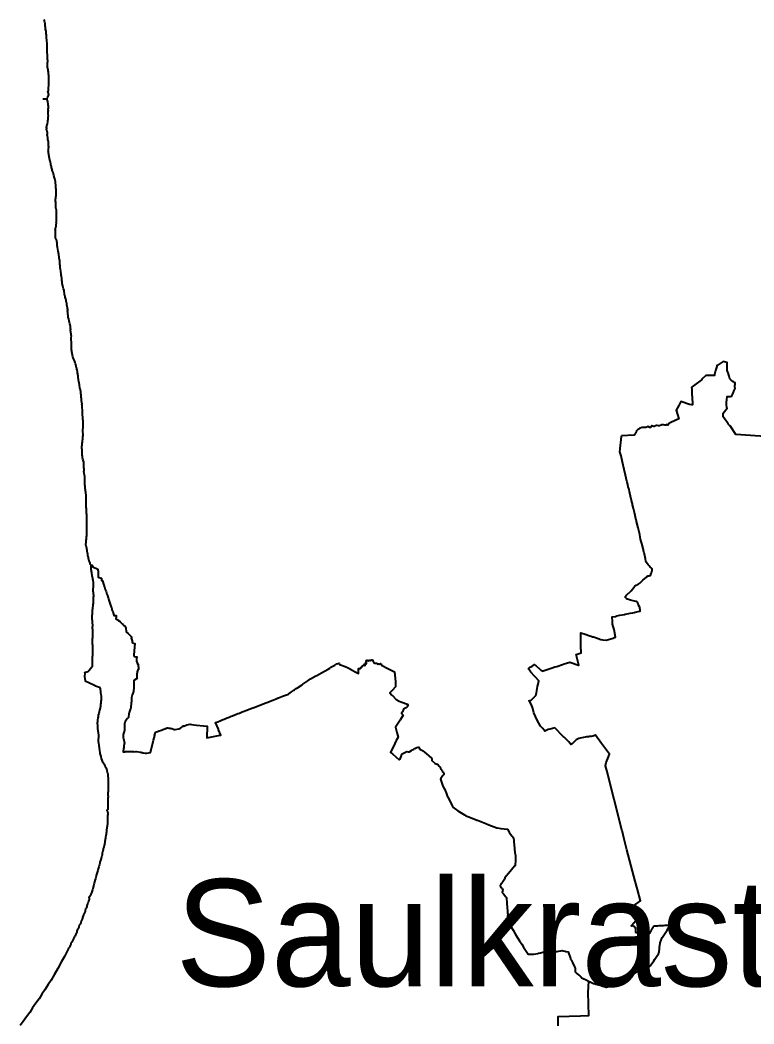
# Model space of a CAD drawing. Extents: x 293476 to 779698, y 145469 to 460400.
# Drawn here: x 521896 to 546575, y 341015 to 374771 of the extents above; entities that cross this region are included whole.
import ezdxf

# ---------------------------------------------------------------- set-up
doc = ezdxf.new("R2010")
doc.units = 0
for name, color, linetype in [('Level 25', 7, 'Continuous'), ('Level 31', 7, 'Continuous'), ('Level 57', 7, 'Continuous')]:
    doc.layers.add(name, color=color, linetype=linetype)

msp = doc.modelspace()

# ---------------------------------------------------------------- linework, layer by layer
at = {"layer": 'Level 25'}
for points in [[(551177, 360480), (545969, 360830), (545771, 361122), (545770, 361123), (545723, 361175), (545717, 361183), (545709, 361194), (545665, 361258), (545602, 361346), (545545, 361428), (545539, 361441), (545536, 361475), (545537, 361525), (545540, 361548), (545541, 361551), (545674, 361716), (545665, 361748), (545649, 361832), (545651, 361859), (545656, 361915), (545663, 362008), (545670, 362101), (545670, 362108), (545715, 362108), (545733, 362108), (545755, 362108), (545788, 362115), (545827, 362119), (545831, 362128), (545833, 362140), (545838, 362154), (545853, 362185), (545864, 362205), (545890, 362259), (545897, 362276), (545905, 362295), (545926, 362338), (545942, 362377), (545935, 362423), (545932, 362468), (545934, 362484), (545947, 362520), (545940, 362539), (545948, 362551), (545944, 362575), (545920, 362589), (545887, 362608), (545868, 362617), (545808, 362659), (545769, 362703), (545739, 362795), (545707, 362912), (545701, 362933), (545677, 362990), (545678, 363253), (545543, 363287), (545344, 363160), (545330, 363153), (545323, 363125), (545300, 363057), (545279, 362993), (545274, 362974), (545269, 362948), (545262, 362902), (545254, 362852), (545251, 362821), (545245, 362821), (545079, 362817), (544962, 362815), (544825, 362701), (544808, 362664), (544806, 362661), (544761, 362624), (544635, 362538), (544497, 362435), (544481, 362421), (544490, 362376), (544488, 362222), (544488, 362197), (544487, 362172), (544492, 362171), (544496, 362117), (544513, 361837), (544511, 361835), (544506, 361834), (544491, 361835), (544412, 361847), (544116, 361941), (544051, 361810), (543965, 361652), (544049, 361362), (543779, 361238), (543697, 361196), (543678, 361144), (543656, 361166), (543638, 361172), (543619, 361154), (543598, 361153), (543574, 361154), (543537, 361160), (543509, 361163), (543496, 361165), (543478, 361162), (543451, 361152), (543401, 361123), (543368, 361128), (543326, 361134), (543300, 361133), (543265, 361124), (543219, 361106), (543216, 361105), (543214, 361103), (543210, 361102), (543170, 361118), (543147, 361125), (543134, 361123), (543112, 361085), (543102, 361073), (543073, 361069), (543019, 361100), (542991, 361095), (542939, 361075), (542895, 361067), (542856, 361069), (542820, 361072), (542742, 361043), (542699, 361014), (542681, 361007), (542672, 361004), (542665, 360993), (542652, 360986), (542643, 360979), (542625, 360962), (542623, 360948), (542620, 360932), (542610, 360921), (542602, 360907), (542587, 360882), (542572, 360862), (542565, 360844), (542558, 360828), (542549, 360813), (542537, 360812), (542124, 360795)], [(543752, 344327), (543681, 344323), (543581, 344322), (543521, 344318), (543452, 344314), (543420, 344312), (543377, 344309), (543336, 344306), (543293, 344303), (543259, 344301), (543205, 344297), (543197, 344293), (543181, 344268), (543159, 344233), (543144, 344209), (543134, 344191), (543119, 344168), (543103, 344142), (543096, 344132), (543081, 344105), (543071, 344081), (543060, 344056), (542874, 344071), (542853, 344077), (542847, 344076), (542840, 344076), (542826, 344077), (542811, 344078), (542782, 344079), (542753, 344081), (542735, 344081), (542710, 344081), (542682, 344080), (542654, 344079), (542635, 344080), (542624, 344081), (542611, 344083), (542608, 344085), (542605, 344085), (542604, 344107), (542602, 344128), (542601, 344157), (542600, 344186), (542599, 344211), (542598, 344235), (542598, 344241), (542599, 344248), (542598, 344252), (542597, 344256), (542595, 344258), (542592, 344261), (542591, 344261), (542590, 344262), (542562, 344275), (542535, 344288), (542509, 344298), (542482, 344309), (542478, 344310), (542475, 344312), (542473, 344312), (542471, 344313), (542468, 344312), (542465, 344312), (542458, 344311), (542451, 344309), (542451, 344311), (542450, 344313), (542455, 344318), (542460, 344323), (542539, 344413), (542605, 344495), (542537, 344576), (542439, 344703), (542409, 344738), (542339, 344818), (542312, 344856), (542599, 345042), (542759, 345150), (542657, 345531), (542581, 345820), (542300, 346870), (542251, 347053), (542208, 347226), (542207, 347231), (542139, 347521), (542139, 347521), (542137, 347528), (542124, 347583), (541630, 349533), (541588, 349699), (541602, 349806), (541666, 349944), (541717, 350083), (541552, 350307), (541452, 350444), (541242, 350729), (541239, 350734), (541224, 350724), (541199, 350706), (541185, 350700), (541167, 350695), (541144, 350688), (541100, 350681), (541046, 350675), (541010, 350671), (540970, 350666), (540947, 350664), (540899, 350658), (540843, 350648), (540793, 350640), (540728, 350625), (540685, 350613), (540660, 350602), (540641, 350596), (540622, 350583), (540598, 350563), (540541, 350512), (540520, 350494), (540509, 350481), (540481, 350456), (540458, 350436), (540444, 350426), (540438, 350423), (540419, 350410), (540349, 350505), (540192, 350654), (540165, 350675), (539881, 350970), (539725, 350927), (539658, 350914), (539609, 350893), (539546, 350865), (539474, 350948), (539403, 351032), (539287, 351233), (539228, 351353), (539168, 351473), (539144, 351620), (539097, 351741), (539052, 351829), (539007, 351876), (539043, 351888), (539080, 351901), (539162, 351980), (539165, 351983), (539168, 351987), (539244, 352064), (539259, 352145), (539273, 352220), (539287, 352294), (539300, 352356), (539301, 352361), (539318, 352442), (539343, 352552), (539233, 352674), (539200, 352711), (539077, 352842), (539054, 352877), (539005, 352948), (538989, 352971), (539044, 353017), (539105, 353033), (539197, 353102), (539200, 353104), (539219, 353082), (539228, 353076), (539412, 352911), (539449, 352872), (539451, 352874), (539453, 352876), (539761, 352979), (539762, 352980), (539794, 352990), (539884, 353018), (539951, 353038), (540142, 353103), (540199, 353122), (540274, 353145), (540385, 353178), (540678, 353077), (540690, 353077), (540596, 353435), (540760, 353495), (540760, 353498), (540757, 353729), (540756, 353776), (540755, 353877), (540752, 354077), (540751, 354167), (540905, 354117), (541058, 354066), (541105, 354051), (541152, 354036), (541182, 354027), (541251, 354004), (541427, 353944), (541430, 353941), (541496, 353935), (541610, 353922), (541837, 353987), (541852, 353991), (541854, 353993), (541923, 354016), (541877, 354279), (541838, 354375), (541819, 354461), (541814, 354552), (541805, 354703), (541923, 354717), (541968, 354735), (542064, 354756), (542222, 354787), (542245, 354790), (542367, 354816), (542411, 354822), (542502, 354843), (542550, 354852), (542576, 354857), (542738, 354892), (542744, 354892), (542751, 354893), (542747, 354926), (542744, 354960), (542742, 354987), (542739, 355013), (542738, 355020), (542736, 355028), (542731, 355036), (542726, 355045), (542696, 355102), (542677, 355139), (542666, 355161), (542646, 355201), (542635, 355212), (542618, 355218), (542561, 355230), (542420, 355268), (542326, 355296), (542301, 355303), (542297, 355307), (542249, 355368), (542242, 355375), (542247, 355380), (542276, 355409), (542294, 355432), (542452, 355584), (542566, 355734), (542613, 355766), (542672, 355797), (542676, 355799), (542697, 355809), (542709, 355813), (542742, 355834), (542843, 355941), (542959, 356035), (542986, 356077), (542999, 356080), (543047, 356087), (543095, 356093), (543096, 356098), (543125, 356164), (543136, 356188), (543138, 356197), (543141, 356213), (543144, 356227), (543148, 356251), (543152, 356275), (543154, 356282), (543155, 356289), (543155, 356295), (543156, 356300), (543156, 356307), (543156, 356314), (543148, 356314), (543117, 356347), (543085, 356380), (543054, 356416), (543022, 356453), (542958, 356527), (542945, 356575), (542933, 356641), (542927, 356646), (542933, 356652), (542882, 356865), (542880, 356872), (542878, 356879), (542845, 357002), (542800, 357174), (542784, 357239), (542766, 357312), (542754, 357380), (542736, 357474), (542681, 357700), (542620, 357957), (542558, 358215), (542528, 358342), (542497, 358468), (542489, 358501), (542481, 358535), (542451, 358659), (542401, 358866), (542387, 358924), (542374, 358983), (542350, 359080), (542332, 359159), (542313, 359237), (542313, 359239), (542312, 359241), (542308, 359255), (542305, 359269), (542258, 359466), (542211, 359662), (542156, 359909), (542106, 360114), (542069, 360252), (542077, 360340), (542079, 360360), (542091, 360467), (542102, 360574), (542109, 360642), (542124, 360795)], [(524267, 356450), (524287, 356451), (524298, 356447), (524307, 356448), (524309, 356445), (524343, 356387), (524511, 356306), (524515, 356304), (524516, 356274), (524516, 356266), (524517, 356237), (524518, 356214), (524518, 356210), (524519, 356203), (524519, 356172), (524520, 356169), (524521, 356136), (524522, 356103), (524523, 356071), (524524, 356038), (524627, 356001), (524631, 356000), (524636, 355998), (524638, 355962), (524638, 355953), (524640, 355929), (524664, 355923), (524665, 355920), (524689, 355849), (524694, 355834), (524715, 355768), (524722, 355747), (524725, 355739), (524729, 355726), (524723, 355724), (524731, 355705), (524733, 355698), (524736, 355691), (524741, 355677), (524747, 355664), (524749, 355657), (524751, 355651), (524760, 355629), (524763, 355620), (524774, 355600), (524788, 355556), (524804, 355507), (524819, 355462), (524834, 355419), (524860, 355338), (524867, 355317), (524884, 355266), (524951, 355066), (524964, 355030), (524969, 355011), (524974, 354993), (524979, 354979), (524983, 354965), (524980, 354942), (524991, 354921), (524999, 354904), (525008, 354888), (525013, 354877), (525017, 354869), (525045, 354761), (525053, 354758), (525054, 354749), (525074, 354749), (525081, 354748), (525086, 354748), (525124, 354745), (525123, 354689), (525122, 354638), (525122, 354635), (525202, 354597), (525204, 354596), (525202, 354571), (525209, 354568), (525219, 354565), (525228, 354563), (525233, 354561), (525238, 354560), (525242, 354559), (525246, 354558), (525250, 354557), (525253, 354556), (525254, 354553), (525255, 354549), (525279, 354525), (525290, 354513), (525308, 354492), (525310, 354491), (525312, 354489), (525315, 354485), (525319, 354482), (525322, 354478), (525325, 354475), (525339, 354461), (525353, 354447), (525364, 354436), (525376, 354424), (525395, 354410), (525414, 354397), (525439, 354373), (525442, 354361), (525443, 354358), (525452, 354347), (525455, 354337), (525456, 354332), (525456, 354305), (525459, 354235), (525459, 354206), (525460, 354204), (525490, 354172), (525529, 354147), (525539, 354128), (525595, 354079), (525632, 354047), (525641, 354035), (525643, 354027), (525642, 354007), (525636, 353971), (525636, 353966), (525638, 353959), (525666, 353894), (525674, 353877), (525671, 353876), (525668, 353862), (525664, 353838), (525669, 353837), (525677, 353834), (525684, 353832), (525696, 353828), (525711, 353823), (525754, 353808), (525735, 353566), (525727, 353412), (525735, 353369), (525786, 353363), (525824, 353354), (525822, 353333), (525817, 353290), (525812, 353228), (525806, 353213), (525831, 353154), (525844, 353121), (525845, 353118), (525846, 353115), (525847, 353112), (525848, 353110), (525862, 353114), (525863, 353110), (525870, 353079), (525873, 353064), (525867, 353037), (525874, 353016), (525875, 353016), (525877, 353009), (525878, 353010), (525879, 352980), (525878, 352935), (525876, 352935), (525857, 352917), (525836, 352854), (525834, 352834), (525828, 352777), (525827, 352767), (525821, 352705), (525825, 352670), (525828, 352651), (525830, 352632), (525818, 352625), (525809, 352619), (525721, 352563), (525725, 352514), (525718, 352386), (525717, 352340), (525713, 352193), (525680, 352103), (525672, 352081), (525658, 352043), (525648, 351976), (525638, 351842), (525636, 351823), (525636, 351821), (525633, 351781), (525629, 351742), (525626, 351695), (525623, 351648), (525612, 351617), (525607, 351604), (525600, 351587), (525589, 351557), (525576, 351521), (525564, 351486), (525562, 351481), (525559, 351452), (525543, 351321), (525516, 351302), (525505, 351290), (525439, 351203), (525428, 351190), (525420, 351169), (525417, 351165), (525416, 351156), (525408, 351109), (525409, 351105), (525411, 351099), (525413, 351079), (525409, 350982), (525411, 350919), (525408, 350885), (525398, 350862), (525394, 350853), (525359, 350751), (525359, 350742), (525359, 350640), (525364, 350637), (525374, 350610), (525404, 350454), (525400, 350430), (525394, 350414), (525389, 350394), (525387, 350376), (525386, 350342), (525386, 350330), (525384, 350313), (525379, 350277), (525379, 350273), (525378, 350266), (525375, 350245), (525374, 350239), (525370, 350235), (525365, 350205), (525359, 350168), (525404, 350169), (525434, 350169), (525446, 350178), (525528, 350177), (525558, 350176), (525573, 350176), (525599, 350178), (525601, 350178), (525601, 350178), (525620, 350178), (525622, 350178), (525624, 350178), (525633, 350178), (525647, 350177), (525672, 350175), (525695, 350173), (525713, 350171), (525713, 350169), (525778, 350171), (525809, 350172), (525956, 350148), (525957, 350143), (525997, 350137), (526033, 350132), (526102, 350121), (526146, 350119), (526153, 350119), (526286, 350137), (526388, 350558), (526426, 350711), (526421, 350712), (526446, 350820), (526482, 350833), (526488, 350835), (526523, 350847), (526556, 350859), (526573, 350868), (526649, 350893), (526698, 350915), (526764, 350935), (526777, 350948), (526782, 350951), (526788, 350951), (526789, 350950), (526795, 350949), (526838, 350967), (526842, 350966), (526851, 350973), (526864, 350971), (526872, 350966), (526885, 350968), (526895, 350966), (526960, 350955), (526969, 350953), (526998, 350946), (527030, 350934), (527042, 350929), (527055, 350922), (527062, 350919), (527068, 350917), (527072, 350913), (527109, 350920)], [(527109, 350920), (527237, 350942), (527288, 350966), (527339, 350991), (527356, 351021), (527391, 351039), (527392, 351027), (527404, 351028), (527507, 351076), (527619, 351092), (527659, 351086), (527734, 351076), (527824, 351064), (528068, 351035), (528186, 351024), (528172, 350639), (528347, 350670), (528566, 350711), (528638, 350724), (528652, 350726), (528568, 350909), (528565, 350927), (528473, 351148), (528546, 351176), (528642, 351216), (528692, 351238), (528763, 351266), (528766, 351267), (528769, 351268), (528785, 351276), (528802, 351283), (528834, 351296), (528866, 351308), (528933, 351335), (529000, 351361), (529042, 351378), (529084, 351395), (529091, 351397), (529097, 351399), (529137, 351416), (529176, 351433), (529224, 351450), (529271, 351466), (529317, 351487), (529363, 351507), (529427, 351531), (529490, 351556), (529632, 351611), (529725, 351643), (529757, 351655), (529768, 351660), (530014, 351756), (530166, 351815), (530225, 351839), (530246, 351846), (530394, 351904), (530505, 351948), (530576, 351975), (530583, 351977), (530644, 352002), (530753, 352045), (530918, 352109), (530939, 352120), (531022, 352177), (531091, 352227), (531102, 352235), (531123, 352250), (531181, 352289), (531225, 352318), (531382, 352423), (531408, 352441), (531510, 352509), (531576, 352553), (531667, 352614), (531846, 352716), (531875, 352732), (531954, 352780), (532028, 352818), (532252, 352950), (532308, 352983), (532352, 353008), (532418, 353046), (532478, 353080), (532551, 353124), (532622, 353142), (532636, 353096), (532701, 353076), (532834, 353036), (532927, 352987), (533013, 352941), (533091, 352900)], [(533091, 352900), (533168, 352858), (533281, 352799), (533281, 352851), (533281, 352930), (533281, 352962), (533290, 352964), (533324, 352958), (533346, 352985), (533360, 352974), (533392, 353007), (533381, 353028), (533421, 353051), (533421, 353066), (533446, 353075), (533454, 353070), (533478, 353075), (533501, 353067), (533504, 353082), (533484, 353104), (533469, 353107), (533466, 353111), (533496, 353125), (533508, 353135), (533525, 353126), (533541, 353139), (533539, 353155), (533543, 353174), (533517, 353169), (533523, 353183), (533540, 353188), (533548, 353209), (533538, 353236), (533554, 353246), (533565, 353244), (533575, 353243), (533585, 353241), (533595, 353239), (533591, 353220), (533613, 353222), (533629, 353236), (533636, 353252), (533656, 353238), (533680, 353248), (533699, 353238), (533708, 353239), (533735, 353254), (533754, 353250), (533764, 353222), (533785, 353177), (533792, 353156), (533809, 353159), (533829, 353148), (533834, 353151), (533884, 353145), (533895, 353136), (533901, 353137), (533908, 353136), (533917, 353132), (533919, 353124), (533934, 353117), (533939, 353113), (533956, 353122), (533967, 353118), (533984, 353118), (533991, 353122), (534006, 353118), (534021, 353131), (534030, 353124), (534034, 353117), (534049, 353078), (534269, 352970), (534493, 352855), (534525, 352532), (534527, 352522), (534527, 352487), (534527, 352485), (534520, 352483), (534522, 352348), (534413, 352230), (534336, 352149), (534403, 352075), (534408, 352069), (534541, 351925), (534640, 351872), (534698, 351844), (534928, 351767), (534935, 351750), (534950, 351741), (534919, 351689), (534898, 351669), (534865, 351647), (534796, 351595), (534757, 351514), (534722, 351467), (534782, 351398), (534694, 351249), (534682, 351229), (534521, 350993), (534569, 350817), (534608, 350660), (534549, 350543), (534499, 350443), (534354, 350142), (534419, 350092), (534546, 349981), (534643, 349901), (534648, 349895), (534673, 349920), (534718, 350046), (534724, 350062), (534731, 350080), (534744, 350093), (534907, 350177), (534949, 350169), (534980, 350161), (534998, 350172), (535057, 350207), (535097, 350231), (535140, 350256), (535176, 350278), (535213, 350299), (535236, 350307), (535282, 350316), (535306, 350317), (535328, 350266), (535334, 350255), (535340, 350250), (535430, 350205), (535441, 350198), (535502, 350149), (535559, 350101), (535646, 350029), (535734, 349957), (535737, 349950), (535738, 349930), (535738, 349896), (535740, 349889), (535748, 349878), (535840, 349784), (535847, 349777), (535858, 349771), (535923, 349755), (535933, 349750), (535943, 349742), (535948, 349737), (535956, 349719), (535959, 349706), (535963, 349698), (535968, 349693), (535982, 349683), (536010, 349663), (536038, 349619), (536058, 349582), (536087, 349532), (536107, 349496), (536119, 349476), (536144, 349431), (536151, 349417), (536131, 349389), (536115, 349366), (536046, 349267), (536036, 349248), (536034, 349248), (536105, 349043), (536155, 348921), (536165, 348919), (536225, 348786), (536264, 348687), (536282, 348655), (536424, 348345), (536448, 348299), (536623, 348177), (536844, 348042), (536886, 348015), (536984, 347977), (537238, 347880), (537262, 347871), (537267, 347869), (537267, 347869), (537279, 347864), (537559, 347757), (537662, 347714), (537926, 347608), (537938, 347606), (538062, 347586), (538287, 347561), (538331, 347487), (538343, 347464), (538389, 347399), (538488, 347270), (538501, 347171), (538506, 347133), (538516, 347037), (538538, 346780), (538542, 346732), (538555, 346651), (538552, 346531), (538541, 346334), (538527, 346316), (538325, 346078), (538246, 345986), (538199, 345931), (538204, 345921), (538205, 345912), (538203, 345903), (538197, 345892), (538176, 345864), (538154, 345832), (538129, 345798), (538100, 345758), (538088, 345738), (538059, 345700), (538042, 345676), (538037, 345671), (538035, 345666), (538038, 345656), (538052, 345638), (538075, 345607), (538091, 345584), (538104, 345564), (538123, 345543), (538128, 345529), (538126, 345516), (538123, 345501), (538118, 345477), (538110, 345446), (538110, 345432), (538117, 345420), (538148, 345386), (538237, 345290), (538247, 345279), (538256, 345269), (538257, 345264), (538270, 345060), (538286, 344805), (538290, 344741), (538302, 344710), (538302, 344707), (538297, 344679), (538293, 344631), (538276, 344553), (538259, 344467), (538255, 344441), (538309, 344383), (538393, 344294), (538400, 344287), (538476, 344164), (538551, 344039), (538616, 343938), (538692, 343813), (538768, 343697), (538828, 343601), (538978, 343361), (539077, 343361), (539164, 343358), (539173, 343359), (539306, 343388), (539315, 343390), (539357, 343400), (539398, 343410), (539480, 343430), (539584, 343457), (539599, 343459), (539611, 343459), (539684, 343451), (539691, 343450), (539753, 343441), (539816, 343432), (539824, 343434), (539860, 343440), (539909, 343448), (539954, 343456), (539999, 343464), (540082, 343476), (540121, 343484), (540155, 343477), (540222, 343462), (540251, 343453), (540324, 343442), (540392, 343251), (540403, 343221), (540411, 343197), (540435, 343158), (540439, 343149), (540460, 343108), (540471, 343079), (540537, 342933), (540567, 342891), (540566, 342772), (540625, 342715), (540683, 342657), (540718, 342627), (540753, 342597), (540767, 342577), (540781, 342568), (540831, 342547), (540933, 342497), (541017, 342455)], [(541017, 342455), (541068, 342432), (541087, 342421), (541138, 342397), (541178, 342377), (541198, 342370), (541241, 342358), (541249, 342356), (541302, 342340), (541358, 342325), (541434, 342302), (541464, 342294), (541603, 342251), (541614, 342247), (541768, 342309), (541776, 342312), (541786, 342316), (541850, 342348), (541897, 342369), (541943, 342390), (541954, 342397), (541961, 342406), (541986, 342417), (541995, 342419), (542161, 342513), (542188, 342534), (542238, 342552), (542285, 342573), (542332, 342593), (542377, 342614), (542378, 342615), (542441, 342652), (542478, 342673), (542529, 342702), (542559, 342720), (542639, 342765), (542660, 342777), (542680, 342793), (542841, 342943), (542849, 342951), (542861, 342962), (543000, 342934), (543009, 342935), (543017, 342937), (543090, 342973), (543100, 342984), (543147, 343050), (543155, 343062), (543210, 343140), (543248, 343197), (543268, 343227), (543313, 343294), (543371, 343374), (543373, 343393), (543384, 343451), (543399, 343531), (543403, 343582), (543418, 343726), (543423, 343743), (543493, 343916), (543502, 343934), (543518, 343961), (543652, 344170), (543752, 344327)], [(541017, 342455), (541017, 342450), (540994, 342071), (541006, 341695), (541017, 341282), (540740, 341274), (540360, 341263), (539984, 341251), (539978, 340949)]]:
    msp.add_lwpolyline(points, dxfattribs=at)
at = {"layer": 'Level 31'}
for points in [[(523928, 362319), (523928, 362326), (523928, 362344), (523915, 362366), (523908, 362387), (523903, 362413), (523897, 362483), (523892, 362515), (523880, 362562), (523869, 362623), (523864, 362664), (523862, 362680), (523861, 362699), (523853, 362741), (523850, 362774), (523851, 362798), (523842, 362856), (523840, 362875), (523831, 362906), (523827, 362935), (523822, 362958), (523811, 362998), (523806, 363032), (523804, 363053), (523800, 363075), (523792, 363090), (523785, 363103), (523783, 363112), (523777, 363138), (523768, 363176), (523758, 363210), (523746, 363253), (523735, 363286), (523726, 363315), (523712, 363348), (523701, 363368), (523689, 363383), (523682, 363412), (523676, 363447), (523663, 363506), (523658, 363529), (523652, 363543), (523649, 363556), (523650, 363564), (523650, 363570), (523646, 363586), (523641, 363607), (523637, 363623), (523637, 363646), (523631, 363681), (523622, 363786), (523621, 363809), (523620, 363830), (523622, 363858), (523622, 363889), (523622, 363901), (523622, 363911), (523620, 363957), (523616, 363992), (523618, 364018), (523616, 364049), (523618, 364086), (523621, 364150), (523614, 364177), (523614, 364215), (523606, 364264), (523599, 364296), (523595, 364317), (523596, 364347), (523598, 364376), (523596, 364405), (523591, 364443), (523588, 364470), (523576, 364525), (523568, 364553), (523555, 364602), (523542, 364658), (523536, 364701), (523532, 364735), (523525, 364747), (523516, 364769), (523511, 364787), (523509, 364805), (523510, 364830), (523509, 364855), (523504, 364869), (523502, 364882), (523499, 364935), (523493, 364997), (523491, 365008), (523506, 365009), (523505, 365014), (523500, 365044), (523495, 365072), (523487, 365113), (523482, 365125), (523480, 365133), (523478, 365150), (523476, 365167), (523473, 365182), (523471, 365195), (523470, 365206), (523470, 365211), (523468, 365215), (523468, 365217), (523472, 365219), (523466, 365243), (523456, 365281), (523448, 365309), (523446, 365324), (523446, 365337), (523444, 365359), (523438, 365381), (523436, 365393), (523425, 365402), (523421, 365417), (523418, 365458), (523417, 365474), (523415, 365482), (523408, 365489), (523403, 365506), (523397, 365517), (523393, 365529), (523390, 365540), (523390, 365549), (523392, 365554), (523395, 365560), (523379, 365670), (523374, 365691), (523366, 365704), (523358, 365737), (523349, 365782), (523342, 365798), (523334, 365814), (523326, 365823), (523326, 365829), (523331, 365844), (523327, 365864), (523321, 365885), (523317, 365916), (523313, 365949), (523309, 365983), (523304, 366010), (523302, 366022), (523299, 366046), (523298, 366070), (523296, 366094), (523295, 366111), (523292, 366123), (523289, 366144), (523287, 366165), (523283, 366188), (523280, 366231), (523277, 366253), (523271, 366294), (523268, 366328), (523259, 366396), (523257, 366399), (523253, 366410), (523247, 366427), (523245, 366436), (523244, 366448), (523245, 366452), (523248, 366458), (523249, 366460), (523246, 366479), (523244, 366492), (523247, 366499), (523240, 366535), (523237, 366548), (523236, 366559), (523235, 366568), (523237, 366578), (523237, 366593), (523237, 366611), (523233, 366628), (523231, 366646), (523229, 366684), (523230, 366698), (523228, 366701), (523226, 366702), (523221, 366709), (523207, 366787), (523196, 366885), (523176, 366995), (523168, 367069), (523155, 367139), (523151, 367161), (523148, 367177), (523146, 367194), (523144, 367231), (523141, 367258), (523140, 367290), (523137, 367309), (523135, 367336), (523131, 367356), (523127, 367368), (523123, 367374), (523119, 367376), (523115, 367387), (523099, 367429), (523091, 367450), (523087, 367475), (523084, 367487), (523082, 367511), (523082, 367527), (523082, 367541), (523085, 367569), (523087, 367578), (523088, 367589), (523087, 367595), (523091, 367600), (523090, 367608), (523088, 367624), (523088, 367634), (523088, 367651), (523088, 367667), (523084, 367690), (523085, 367711), (523087, 367718), (523088, 367723), (523087, 367726), (523086, 367728), (523079, 367727), (523078, 367730), (523079, 367734), (523081, 367742), (523083, 367748), (523088, 367754), (523090, 367759), (523091, 367763), (523092, 367774), (523099, 367800), (523105, 367840), (523106, 367873), (523110, 367900), (523116, 367939), (523118, 367952), (523115, 367970), (523120, 368008), (523123, 368051), (523121, 368072), (523119, 368082), (523118, 368099), (523121, 368109), (523122, 368157), (523123, 368188), (523121, 368256), (523120, 368309), (523119, 368341), (523116, 368374), (523112, 368418), (523104, 368461), (523099, 368501), (523099, 368533), (523097, 368576), (523094, 368599), (523095, 368644), (523091, 368681), (523091, 368704), (523093, 368750), (523095, 368776), (523100, 368806), (523102, 368816), (523108, 368867), (523112, 368918), (523109, 368966), (523108, 369024), (523108, 369079), (523104, 369133), (523104, 369177), (523102, 369224), (523093, 369300), (523091, 369342), (523078, 369388), (523064, 369438), (523056, 369471), (523035, 369543), (523016, 369599), (523005, 369643), (522991, 369689), (522980, 369726), (522974, 369745), (522966, 369782), (522955, 369810), (522949, 369843), (522947, 369866), (522937, 369886), (522935, 369906), (522934, 369941), (522921, 369983), (522907, 370038), (522902, 370048), (522898, 370064), (522897, 370077), (522895, 370086), (522891, 370103), (522887, 370122), (522884, 370132), (522882, 370140), (522880, 370161), (522875, 370181), (522872, 370201), (522865, 370225), (522861, 370251), (522859, 370277), (522857, 370300), (522853, 370319), (522851, 370331), (522848, 370348), (522846, 370373), (522847, 370398), (522847, 370420), (522847, 370427), (522856, 370462), (522859, 370485), (522860, 370507), (522856, 370548), (522854, 370582), (522851, 370599), (522852, 370612), (522852, 370636), (522850, 370661), (522847, 370687), (522841, 370718), (522835, 370754), (522835, 370768), (522831, 370787), (522833, 370805), (522835, 370814), (522835, 370823), (522832, 370831), (522829, 370834), (522826, 370838), (522825, 370841), (522824, 370854), (522818, 370872), (522813, 370890), (522812, 370893), (522810, 370902), (522807, 370916), (522808, 370922), (522813, 370928), (522819, 370938), (522823, 370949), (522824, 370976), (522823, 370979), (522818, 370983), (522817, 370988), (522818, 371000), (522811, 371025), (522807, 371037), (522803, 371043), (522800, 371054), (522800, 371061), (522797, 371069), (522789, 371080), (522789, 371098), (522794, 371122), (522792, 371139), (522789, 371168), (522789, 371179), (522794, 371197), (522795, 371216), (522813, 371283), (522825, 371350), (522832, 371388), (522836, 371440), (522840, 371460), (522841, 371490), (522843, 371502), (522846, 371521), (522847, 371559), (522847, 371575), (522845, 371587), (522845, 371607), (522844, 371637), (522842, 371672), (522841, 371702), (522847, 371725), (522846, 371752), (522845, 371781), (522848, 371812), (522850, 371830), (522851, 371848), (522852, 371865), (522851, 371892), (522846, 371913), (522838, 371950), (522830, 372002), (522828, 372030), (522818, 372063), (522808, 372089), (522801, 372112), (522798, 372112), (522687, 372116), (522687, 372122), (522785, 372125), (522802, 372127), (522818, 372167), (522825, 372183), (522837, 372212), (522849, 372238), (522862, 372264), (522868, 372274), (522846, 372287), (522849, 372296), (522850, 372307), (522848, 372320), (522842, 372323), (522840, 372330), (522839, 372344), (522834, 372353), (522833, 372367), (522836, 372376), (522841, 372379), (522847, 372387), (522854, 372409), (522853, 372434), (522857, 372492), (522862, 372577), (522864, 372649), (522861, 372720), (522860, 372790), (522860, 372863), (522860, 372906), (522854, 372959), (522849, 373036), (522844, 373070), (522838, 373102), (522836, 373110), (522827, 373116), (522825, 373129), (522826, 373155), (522820, 373180), (522821, 373198), (522823, 373210), (522819, 373255), (522817, 373271), (522814, 373289), (522819, 373323), (522819, 373328), (522823, 373346), (522827, 373365), (522825, 373414), (522825, 373424), (522821, 373432), (522818, 373458), (522817, 373479), (522815, 373504), (522814, 373562), (522814, 373572), (522814, 373582), (522818, 373596), (522818, 373605), (522814, 373617), (522813, 373626), (522813, 373633), (522807, 373650), (522803, 373672), (522804, 373685), (522809, 373705), (522810, 373720), (522807, 373730), (522806, 373752), (522805, 373797), (522806, 373832), (522809, 373853), (522809, 373894), (522808, 373927), (522808, 373960), (522805, 373996), (522798, 374062), (522794, 374095), (522794, 374105), (522793, 374124), (522788, 374146), (522788, 374168), (522787, 374187), (522785, 374206), (522782, 374220), (522783, 374230), (522783, 374242), (522783, 374256), (522781, 374279), (522774, 374305), (522769, 374328), (522769, 374349), (522772, 374371), (522771, 374395), (522763, 374430), (522755, 374471), (522748, 374499), (522747, 374542), (522745, 374571), (522742, 374583), (522742, 374622), (522736, 374663), (522730, 374688), (522721, 374731), (522716, 374760), (522704, 374787)], [(524267, 356450), (524267, 356451), (524264, 356462), (524255, 356488), (524250, 356508), (524242, 356537), (524236, 356553), (524233, 356563), (524224, 356587), (524217, 356602), (524211, 356619), (524209, 356629), (524206, 356644), (524202, 356669), (524197, 356696), (524193, 356712), (524183, 356735), (524180, 356750), (524176, 356762), (524173, 356795), (524173, 356815), (524165, 356855), (524162, 356865), (524159, 356881), (524158, 356890), (524158, 356898), (524156, 356909), (524154, 356918), (524154, 356931), (524153, 356953), (524146, 356980), (524141, 357005), (524138, 357026), (524132, 357043), (524126, 357064), (524121, 357081), (524115, 357098), (524113, 357109), (524111, 357121), (524112, 357131), (524112, 357146), (524112, 357170), (524114, 357183), (524115, 357191), (524120, 357205), (524120, 357234), (524123, 357282), (524132, 357316), (524134, 357342), (524133, 357380), (524133, 357391), (524140, 357432), (524139, 357481), (524140, 357552), (524139, 357569), (524141, 357586), (524143, 357614), (524141, 357639), (524144, 357664), (524142, 357675), (524141, 357695), (524141, 357756), (524140, 357784), (524141, 357803), (524140, 357843), (524138, 357879), (524137, 357924), (524140, 357969), (524139, 358030), (524138, 358082), (524137, 358138), (524133, 358186), (524132, 358207), (524133, 358237), (524132, 358253), (524128, 358274), (524126, 358300), (524125, 358343), (524123, 358376), (524120, 358389), (524119, 358402), (524118, 358421), (524120, 358443), (524119, 358463), (524120, 358485), (524120, 358508), (524122, 358522), (524123, 358553), (524124, 358589), (524123, 358605), (524121, 358622), (524118, 358635), (524120, 358659), (524118, 358679), (524116, 358724), (524114, 358745), (524114, 358766), (524114, 358777), (524117, 358805), (524116, 358828), (524111, 358843), (524108, 358865), (524107, 358881), (524105, 358897), (524102, 358910), (524099, 358926), (524097, 358929), (524096, 358935), (524097, 358943), (524097, 358953), (524095, 358971), (524093, 358983), (524090, 359005), (524088, 359032), (524088, 359048), (524081, 359099), (524080, 359114), (524078, 359135), (524078, 359149), (524078, 359165), (524079, 359179), (524078, 359197), (524075, 359218), (524075, 359239), (524072, 359256), (524071, 359265), (524073, 359274), (524074, 359285), (524077, 359296), (524076, 359315), (524075, 359333), (524073, 359347), (524072, 359361), (524074, 359379), (524074, 359395), (524073, 359418), (524069, 359443), (524065, 359454), (524062, 359467), (524060, 359484), (524059, 359499), (524056, 359516), (524050, 359538), (524047, 359554), (524044, 359574), (524045, 359588), (524048, 359614), (524047, 359671), (524042, 359726), (524040, 359772), (524038, 359797), (524039, 359825), (524039, 359846), (524036, 359901), (524029, 359943), (524022, 359977), (524011, 360011), (524001, 360057), (523995, 360082), (523992, 360106), (523988, 360138), (523987, 360165), (523986, 360188), (523983, 360215), (523981, 360247), (523980, 360288), (523979, 360339), (523975, 360368), (523974, 360388), (523976, 360400), (523976, 360417), (523976, 360441), (523979, 360466), (523981, 360489), (523984, 360521), (523986, 360546), (523991, 360579), (523993, 360607), (523997, 360622), (524000, 360647), (524003, 360667), (524004, 360686), (524002, 360693), (524005, 360709), (524011, 360763), (524015, 360805), (524014, 360835), (524014, 360854), (524013, 360866), (524013, 360874), (524011, 360885), (524011, 360896), (524013, 360905), (524010, 360915), (524011, 360927), (524010, 360936), (524009, 360943), (524011, 360954), (524012, 360964), (524012, 360981), (524012, 360994), (524010, 361005), (524009, 361010), (524009, 361021), (524012, 361026), (524013, 361042), (524014, 361068), (524017, 361090), (524018, 361114), (524018, 361125), (524019, 361132), (524021, 361142), (524022, 361155), (524019, 361177), (524015, 361204), (524013, 361225), (524013, 361243), (524016, 361255), (524018, 361282), (524013, 361316), (524008, 361341), (524006, 361369), (524005, 361389), (524005, 361413), (524005, 361435), (524004, 361447), (523999, 361466), (523997, 361479), (523997, 361491), (523995, 361542), (523993, 361616), (523994, 361663), (523989, 361727), (523986, 361786), (523985, 361811), (523981, 361830), (523975, 361847), (523974, 361852), (523976, 361861), (523979, 361867), (523979, 361879), (523976, 361901), (523973, 361929), (523967, 361954), (523967, 361976), (523966, 361989), (523965, 362001), (523963, 362015), (523961, 362039), (523959, 362060), (523956, 362076), (523956, 362097), (523953, 362125), (523948, 362140), (523950, 362151), (523949, 362164), (523949, 362183), (523943, 362205), (523942, 362226), (523937, 362251), (523936, 362270), (523934, 362295), (523929, 362314), (523928, 362319)], [(524267, 356450), (524271, 356437), (524273, 356422), (524272, 356403), (524270, 356394), (524271, 356385), (524274, 356367), (524276, 356357), (524277, 356337), (524278, 356320), (524279, 356301), (524285, 356266), (524288, 356232), (524294, 356190), (524297, 356163), (524302, 356142), (524306, 356128), (524308, 356114), (524308, 356099), (524310, 356089), (524314, 356074), (524321, 356047), (524324, 356035), (524329, 356021), (524331, 356004), (524333, 355984), (524336, 355970), (524343, 355937), (524348, 355907), (524350, 355888), (524350, 355857), (524350, 355843), (524352, 355826), (524353, 355809), (524353, 355786), (524351, 355756), (524352, 355733), (524352, 355727), (524352, 355703), (524350, 355684), (524348, 355667), (524348, 355629), (524345, 355602), (524346, 355586), (524347, 355552), (524351, 355536), (524355, 355513), (524359, 355481), (524358, 355462), (524361, 355443), (524361, 355421), (524360, 355394), (524356, 355367), (524356, 355342), (524357, 355307), (524349, 355262), (524349, 355216), (524352, 355168), (524353, 355149), (524347, 355124), (524342, 355091), (524338, 355058), (524334, 355015), (524330, 354992), (524328, 354965), (524324, 354945), (524324, 354930), (524323, 354917), (524321, 354898), (524320, 354879), (524320, 354860), (524321, 354847), (524322, 354825), (524318, 354786), (524314, 354758), (524314, 354730), (524310, 354714), (524309, 354693), (524311, 354672), (524313, 354647), (524313, 354618), (524316, 354596), (524319, 354579), (524321, 354560), (524326, 354521), (524325, 354480), (524326, 354471), (524330, 354454), (524330, 354439), (524331, 354414), (524328, 354385), (524326, 354364), (524325, 354348), (524326, 354332), (524326, 354314), (524328, 354293), (524328, 354274), (524328, 354232), (524327, 354189), (524328, 354162), (524333, 354110), (524333, 354070), (524336, 354044), (524334, 354023), (524330, 354000), (524323, 353972), (524321, 353954), (524319, 353930), (524319, 353902), (524318, 353870), (524315, 353857), (524317, 353834), (524318, 353823), (524317, 353808), (524319, 353791), (524323, 353780), (524330, 353762), (524331, 353732), (524331, 353714), (524331, 353689), (524331, 353663), (524330, 353647), (524331, 353622), (524335, 353598), (524337, 353574), (524334, 353549), (524330, 353523), (524331, 353497), (524331, 353471), (524327, 353444), (524328, 353418), (524328, 353392), (524326, 353367), (524323, 353340), (524317, 353313), (524318, 353286), (524318, 353260), (524317, 353234), (524316, 353199), (524316, 353094), (524322, 353020), (524308, 353011), (524295, 352999), (524274, 352968), (524208, 352891), (524180, 352858), (524180, 352850), (524063, 352825), (524069, 352805), (524065, 352695), (524082, 352552), (524374, 352415), (524418, 352396), (524436, 352388), (524504, 352365), (524572, 352342), (524593, 352286), (524606, 352181), (524605, 352146), (524608, 352108), (524616, 352096), (524620, 352049), (524624, 352018), (524626, 351970), (524623, 351927), (524620, 351899), (524615, 351869), (524611, 351840), (524607, 351796), (524603, 351762), (524599, 351727), (524596, 351688), (524591, 351666), (524585, 351628), (524570, 351568), (524543, 351457), (524523, 351393), (524520, 351368), (524518, 351343), (524512, 351306), (524498, 351241), (524495, 351171), (524492, 351140), (524492, 351116), (524494, 351100), (524495, 351079), (524498, 351060), (524501, 351022), (524505, 350953), (524514, 350872), (524520, 350819), (524530, 350713), (524528, 350639), (524526, 350593), (524525, 350516), (524531, 350465), (524541, 350383), (524566, 350212), (524577, 350143), (524583, 350109), (524589, 350074), (524607, 350007), (524625, 349939), (524641, 349888), (524656, 349851), (524675, 349818), (524692, 349795), (524701, 349775), (524719, 349753), (524735, 349719), (524745, 349693), (524752, 349681), (524757, 349672)], [(524757, 349672), (524763, 349661), (524772, 349646), (524779, 349629), (524787, 349612), (524799, 349587), (524808, 349568), (524815, 349552), (524820, 349537), (524818, 349527), (524827, 349480), (524833, 349454), (524842, 349414), (524847, 349391), (524848, 349362), (524848, 349338), (524847, 349328), (524850, 349316), (524855, 349297), (524856, 349282), (524855, 349262), (524854, 349248), (524853, 349236), (524854, 349226), (524858, 349200), (524861, 349179), (524860, 349158), (524858, 349132), (524855, 349116), (524855, 349097), (524855, 349081), (524858, 349057), (524858, 349004), (524857, 348971), (524856, 348953), (524856, 348922), (524857, 348904), (524861, 348889), (524862, 348871), (524861, 348860), (524856, 348828), (524848, 348796), (524846, 348778), (524846, 348766), (524845, 348750), (524847, 348727), (524852, 348696), (524855, 348674), (524854, 348651), (524852, 348618), (524848, 348599), (524845, 348574), (524844, 348559), (524846, 348545), (524850, 348530), (524852, 348503), (524852, 348478), (524849, 348448), (524847, 348431), (524851, 348383), (524851, 348349), (524852, 348319), (524851, 348272), (524848, 348233), (524847, 348221), (524839, 348216), (524831, 348214), (524826, 348212), (524821, 348207), (524818, 348202), (524816, 348197), (524815, 348193), (524816, 348190), (524820, 348182), (524830, 348172), (524837, 348161), (524840, 348132), (524843, 348112), (524844, 348096), (524844, 348078), (524843, 348061), (524840, 348028), (524838, 347996), (524838, 347975), (524841, 347935), (524840, 347899), (524836, 347880), (524835, 347868), (524834, 347845), (524836, 347817), (524836, 347797), (524835, 347782), (524832, 347763), (524833, 347753), (524835, 347741), (524833, 347723), (524829, 347705), (524824, 347674), (524824, 347656), (524818, 347629), (524812, 347598), (524805, 347544), (524802, 347500), (524798, 347472), (524791, 347415), (524789, 347394), (524781, 347345), (524772, 347300), (524766, 347265), (524762, 347227), (524757, 347201), (524747, 347147), (524743, 347106), (524737, 347077), (524734, 347044), (524723, 347012), (524713, 346975), (524710, 346957), (524703, 346933), (524696, 346919), (524693, 346909), (524690, 346893), (524685, 346873), (524680, 346844), (524675, 346828), (524672, 346809), (524669, 346801), (524666, 346793), (524662, 346775), (524659, 346757), (524656, 346743), (524654, 346728), (524654, 346711), (524653, 346699), (524641, 346653), (524633, 346634), (524629, 346620), (524626, 346604), (524624, 346590), (524621, 346578), (524612, 346545), (524598, 346514), (524592, 346486), (524583, 346450), (524575, 346421), (524567, 346380), (524558, 346343), (524541, 346292), (524527, 346231), (524514, 346176), (524493, 346103), (524458, 346007), (524439, 345939), (524428, 345895), (524412, 345833), (524387, 345739), (524380, 345710), (524372, 345687), (524368, 345676), (524360, 345642), (524339, 345567), (524329, 345527), (524299, 345427), (524281, 345381), (524267, 345342), (524262, 345330), (524241, 345303), (524216, 345283), (524211, 345274), (524209, 345270), (524211, 345266), (524214, 345262), (524219, 345258), (524223, 345255), (524226, 345249), (524225, 345240), (524215, 345202), (524204, 345175), (524197, 345143), (524181, 345098), (524176, 345086), (524173, 345076), (524167, 345059), (524159, 345048), (524149, 345021), (524143, 344997), (524139, 344967), (524132, 344931), (524121, 344911), (524107, 344893), (524101, 344884), (524096, 344870), (524088, 344831), (524087, 344814), (524082, 344796), (524064, 344752), (524051, 344724), (524038, 344710), (524036, 344696), (524027, 344679), (524019, 344662), (524015, 344646), (524001, 344591), (523996, 344571), (523979, 344539), (523968, 344520), (523962, 344497), (523952, 344471), (523945, 344458), (523939, 344453), (523937, 344450), (523937, 344444), (523934, 344415), (523926, 344390), (523913, 344368), (523897, 344348), (523886, 344331), (523878, 344318), (523875, 344301), (523870, 344273), (523861, 344244), (523850, 344225), (523834, 344205), (523824, 344196), (523822, 344190), (523819, 344180), (523818, 344166), (523804, 344134), (523802, 344122), (523800, 344095), (523794, 344077), (523785, 344054), (523774, 344041), (523769, 344026), (523765, 344011), (523747, 343978), (523731, 343953), (523720, 343931), (523710, 343907), (523692, 343876), (523633, 343760), (523626, 343753), (523618, 343748), (523607, 343711), (523601, 343693), (523594, 343678), (523590, 343669), (523586, 343651), (523570, 343615), (523558, 343597), (523542, 343580), (523535, 343571), (523530, 343560), (523515, 343531), (523493, 343484), (523482, 343460)], [(523482, 343460), (523390, 343285), (523293, 343109), (523169, 342881), (523039, 342662), (522941, 342489), (522841, 342336), (522732, 342161), (522632, 342012), (522535, 341856), (522422, 341710), (522318, 341558), (522222, 341404), (522112, 341255), (521997, 341096), (521896, 340966)]]:
    msp.add_lwpolyline(points, dxfattribs=at)

# ---------------------------------------------------------------- texts
at = {"layer": 'Level 57'}
msp.add_text('Saulkrastu novads', height=3600, dxfattribs=at).set_placement((527122, 342281))

doc.saveas('drawing.dxf')
